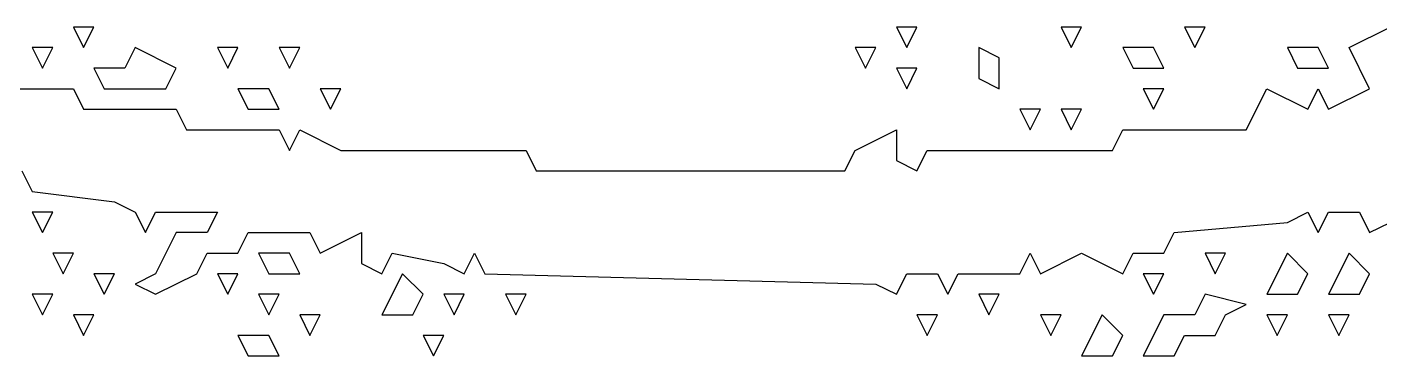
# Model space of a CAD drawing. Extents: x 2 to 124, y 0 to 170.
# Drawn here: x 62.18 to 72.77, y 5.15 to 7.73 of the extents above; entities that cross this region are included whole.
import ezdxf

# ---------------------------------------------------------------- set-up
doc = ezdxf.new("R2010")
doc.units = 0
doc.layers.add('Layer0', color=7, linetype='Continuous')

msp = doc.modelspace()

# ---------------------------------------------------------------- linework, layer by layer
at = {"layer": 'Layer0', "color": 5, "linetype": 'CONTINUOUS'}
for p, q in [((62.54261, 7.727273, 0.1), (62.62311, 7.566288, 0.1)), ((62.7036, 7.727273, 0.1), (62.54261, 7.727273, 0.1)), ((62.62311, 7.566288, 0.1), (62.7036, 7.727273, 0.1)), ((68.98201, 7.727273, 0.1), (69.0625, 7.566288, 0.1)), ((69.14299, 7.727273, 0.1), (68.98201, 7.727273, 0.1)), ((69.0625, 7.566288, 0.1), (69.14299, 7.727273, 0.1)), ((70.26989, 7.727273, 0.1), (70.35038, 7.566288, 0.1)), ((70.43087, 7.727273, 0.1), (70.26989, 7.727273, 0.1)), ((70.35038, 7.566288, 0.1), (70.43087, 7.727273, 0.1)), ((71.2358, 7.727273, 0.1), (71.31629, 7.566288, 0.1)), ((71.39678, 7.727273, 0.1), (71.2358, 7.727273, 0.1)), ((71.31629, 7.566288, 0.1), (71.39678, 7.727273, 0.1)), ((72.52367, 7.566288, 0.1), (72.84564, 7.727273, 0.1)), ((62.22064, 7.566288, 0.1), (62.30114, 7.405303, 0.1)), ((62.38163, 7.566288, 0.1), (62.22064, 7.566288, 0.1)), ((62.30114, 7.405303, 0.1), (62.38163, 7.566288, 0.1)), ((63.02557, 7.566288, 0.1), (62.94508, 7.405303, 0.1)), ((63.34754, 7.405303, 0.1), (63.02557, 7.566288, 0.1)), ((63.66951, 7.566288, 0.1), (63.75, 7.405303, 0.1)), ((63.83049, 7.566288, 0.1), (63.66951, 7.566288, 0.1)), ((63.75, 7.405303, 0.1), (63.83049, 7.566288, 0.1)), ((64.15246, 7.566288, 0.1), (64.23295, 7.405303, 0.1)), ((64.31345, 7.566288, 0.1), (64.15246, 7.566288, 0.1)), ((64.23295, 7.405303, 0.1), (64.31345, 7.566288, 0.1)), ((68.66004, 7.566288, 0.1), (68.74053, 7.405303, 0.1)), ((68.82102, 7.566288, 0.1), (68.66004, 7.566288, 0.1)), ((68.74053, 7.405303, 0.1), (68.82102, 7.566288, 0.1)), ((69.62595, 7.566288, 0.1), (69.62595, 7.324811, 0.1)), ((69.78693, 7.485795, 0.1), (69.62595, 7.566288, 0.1)), ((70.75284, 7.566288, 0.1), (70.83333, 7.405303, 0.1)), ((70.99432, 7.566288, 0.1), (70.75284, 7.566288, 0.1)), ((71.07481, 7.405303, 0.1), (70.99432, 7.566288, 0.1)), ((72.04072, 7.566288, 0.1), (72.12121, 7.405303, 0.1)), ((72.2822, 7.566288, 0.1), (72.04072, 7.566288, 0.1)), ((72.36269, 7.405303, 0.1), (72.2822, 7.566288, 0.1)), ((72.68466, 7.244318, 0.1), (72.52367, 7.566288, 0.1)), ((69.78693, 7.244318, 0.1), (69.78693, 7.485795, 0.1)), ((62.94508, 7.405303, 0.1), (62.7036, 7.405303, 0.1)), ((62.7036, 7.405303, 0.1), (62.78409, 7.244318, 0.1)), ((63.26705, 7.244318, 0.1), (63.34754, 7.405303, 0.1)), ((68.98201, 7.405303, 0.1), (69.0625, 7.244318, 0.1)), ((69.14299, 7.405303, 0.1), (68.98201, 7.405303, 0.1)), ((69.0625, 7.244318, 0.1), (69.14299, 7.405303, 0.1)), ((69.62595, 7.324811, 0.1), (69.78693, 7.244318, 0.1)), ((70.83333, 7.405303, 0.1), (71.07481, 7.405303, 0.1)), ((72.12121, 7.405303, 0.1), (72.36269, 7.405303, 0.1)), ((62.05966, 7.244318, 0.1), (62.54261, 7.244318, 0.1)), ((62.54261, 7.244318, 0.1), (62.62311, 7.083333, 0.1)), ((62.78409, 7.244318, 0.1), (63.26705, 7.244318, 0.1)), ((63.83049, 7.244318, 0.1), (63.91098, 7.083333, 0.1)), ((64.07197, 7.244318, 0.1), (63.83049, 7.244318, 0.1)), ((64.15246, 7.083333, 0.1), (64.07197, 7.244318, 0.1)), ((64.47443, 7.244318, 0.1), (64.55492, 7.083333, 0.1)), ((64.63542, 7.244318, 0.1), (64.47443, 7.244318, 0.1)), ((64.55492, 7.083333, 0.1), (64.63542, 7.244318, 0.1)), ((70.91383, 7.244318, 0.1), (70.99432, 7.083333, 0.1)), ((71.07481, 7.244318, 0.1), (70.91383, 7.244318, 0.1)), ((70.99432, 7.083333, 0.1), (71.07481, 7.244318, 0.1)), ((71.71875, 6.922348, 0.1), (71.87973, 7.244318, 0.1)), ((71.87973, 7.244318, 0.1), (72.2017, 7.083333, 0.1)), ((72.2017, 7.083333, 0.1), (72.2822, 7.244318, 0.1)), ((72.2822, 7.244318, 0.1), (72.36269, 7.083333, 0.1)), ((72.36269, 7.083333, 0.1), (72.68466, 7.244318, 0.1)), ((62.62311, 7.083333, 0.1), (63.34754, 7.083333, 0.1)), ((63.34754, 7.083333, 0.1), (63.42803, 6.922348, 0.1)), ((63.91098, 7.083333, 0.1), (64.15246, 7.083333, 0.1)), ((69.94792, 7.083333, 0.1), (70.02841, 6.922348, 0.1)), ((70.1089, 7.083333, 0.1), (69.94792, 7.083333, 0.1)), ((70.02841, 6.922348, 0.1), (70.1089, 7.083333, 0.1)), ((70.26989, 7.083333, 0.1), (70.35038, 6.922348, 0.1)), ((70.43087, 7.083333, 0.1), (70.26989, 7.083333, 0.1)), ((70.35038, 6.922348, 0.1), (70.43087, 7.083333, 0.1)), ((63.42803, 6.922348, 0.1), (64.15246, 6.922348, 0.1)), ((64.15246, 6.922348, 0.1), (64.23295, 6.761364, 0.1)), ((64.23295, 6.761364, 0.1), (64.31345, 6.922348, 0.1)), ((64.31345, 6.922348, 0.1), (64.63542, 6.761364, 0.1)), ((68.66004, 6.761364, 0.1), (68.98201, 6.922348, 0.1)), ((68.98201, 6.922348, 0.1), (68.98201, 6.680871, 0.1)), ((70.67235, 6.761364, 0.1), (70.75284, 6.922348, 0.1)), ((70.75284, 6.922348, 0.1), (71.71875, 6.922348, 0.1)), ((64.63542, 6.761364, 0.1), (66.08428, 6.761364, 0.1)), ((66.08428, 6.761364, 0.1), (66.16477, 6.600379, 0.1)), ((68.57955, 6.600379, 0.1), (68.66004, 6.761364, 0.1)), ((68.98201, 6.680871, 0.1), (69.14299, 6.600379, 0.1)), ((69.14299, 6.600379, 0.1), (69.22348, 6.761364, 0.1)), ((69.22348, 6.761364, 0.1), (70.67235, 6.761364, 0.1)), ((62.14015, 6.600379, 0.1), (62.22064, 6.439394, 0.1)), ((66.16477, 6.600379, 0.1), (68.57955, 6.600379, 0.1)), ((62.22064, 6.439394, 0.1), (62.86458, 6.358902, 0.1)), ((62.86458, 6.358902, 0.1), (63.02557, 6.278409, 0.1)), ((62.22064, 6.278409, 0.1), (62.30114, 6.117424, 0.1)), ((62.38163, 6.278409, 0.1), (62.22064, 6.278409, 0.1)), ((62.30114, 6.117424, 0.1), (62.38163, 6.278409, 0.1)), ((63.02557, 6.278409, 0.1), (63.10606, 6.117424, 0.1)), ((63.10606, 6.117424, 0.1), (63.18655, 6.278409, 0.1)), ((63.18655, 6.278409, 0.1), (63.66951, 6.278409, 0.1)), ((63.66951, 6.278409, 0.1), (63.58902, 6.117424, 0.1)), ((72.04072, 6.197917, 0.1), (72.2017, 6.278409, 0.1)), ((72.2017, 6.278409, 0.1), (72.2822, 6.117424, 0.1)), ((72.2822, 6.117424, 0.1), (72.36269, 6.278409, 0.1)), ((72.36269, 6.278409, 0.1), (72.60417, 6.278409, 0.1)), ((72.60417, 6.278409, 0.1), (72.68466, 6.117424, 0.1)), ((71.1553, 6.117424, 0.1), (72.04072, 6.197917, 0.1)), ((72.68466, 6.117424, 0.1), (72.84564, 6.197917, 0.1)), ((63.34754, 6.117424, 0.1), (63.18655, 5.795455, 0.1)), ((63.58902, 6.117424, 0.1), (63.34754, 6.117424, 0.1)), ((63.83049, 5.956439, 0.1), (63.91098, 6.117424, 0.1)), ((63.91098, 6.117424, 0.1), (64.39394, 6.117424, 0.1)), ((64.39394, 6.117424, 0.1), (64.47443, 5.956439, 0.1)), ((64.47443, 5.956439, 0.1), (64.7964, 6.117424, 0.1)), ((64.7964, 6.117424, 0.1), (64.7964, 5.875947, 0.1)), ((71.07481, 5.956439, 0.1), (71.1553, 6.117424, 0.1)), ((62.38163, 5.956439, 0.1), (62.46212, 5.795455, 0.1)), ((62.54261, 5.956439, 0.1), (62.38163, 5.956439, 0.1)), ((62.46212, 5.795455, 0.1), (62.54261, 5.956439, 0.1)), ((63.50852, 5.795455, 0.1), (63.58902, 5.956439, 0.1)), ((63.58902, 5.956439, 0.1), (63.83049, 5.956439, 0.1)), ((63.99148, 5.956439, 0.1), (64.07197, 5.795455, 0.1)), ((64.23295, 5.956439, 0.1), (63.99148, 5.956439, 0.1)), ((64.31345, 5.795455, 0.1), (64.23295, 5.956439, 0.1)), ((64.95739, 5.795455, 0.1), (65.03788, 5.956439, 0.1)), ((65.03788, 5.956439, 0.1), (65.44034, 5.875947, 0.1)), ((65.60133, 5.795455, 0.1), (65.68182, 5.956439, 0.1)), ((65.68182, 5.956439, 0.1), (65.76231, 5.795455, 0.1)), ((69.94792, 5.795455, 0.1), (70.02841, 5.956439, 0.1)), ((70.02841, 5.956439, 0.1), (70.1089, 5.795455, 0.1)), ((70.1089, 5.795455, 0.1), (70.43087, 5.956439, 0.1)), ((70.43087, 5.956439, 0.1), (70.75284, 5.795455, 0.1)), ((70.75284, 5.795455, 0.1), (70.83333, 5.956439, 0.1)), ((70.83333, 5.956439, 0.1), (71.07481, 5.956439, 0.1)), ((71.39678, 5.956439, 0.1), (71.47727, 5.795455, 0.1)), ((71.55777, 5.956439, 0.1), (71.39678, 5.956439, 0.1)), ((71.47727, 5.795455, 0.1), (71.55777, 5.956439, 0.1)), ((72.04072, 5.956439, 0.1), (71.87973, 5.63447, 0.1)), ((72.2017, 5.795455, 0.1), (72.04072, 5.956439, 0.1)), ((72.52367, 5.956439, 0.1), (72.36269, 5.63447, 0.1)), ((72.68466, 5.795455, 0.1), (72.52367, 5.956439, 0.1)), ((64.7964, 5.875947, 0.1), (64.95739, 5.795455, 0.1)), ((65.44034, 5.875947, 0.1), (65.60133, 5.795455, 0.1)), ((62.7036, 5.795455, 0.1), (62.78409, 5.63447, 0.1)), ((62.86458, 5.795455, 0.1), (62.7036, 5.795455, 0.1)), ((62.78409, 5.63447, 0.1), (62.86458, 5.795455, 0.1)), ((63.18655, 5.795455, 0.1), (63.02557, 5.714962, 0.1)), ((63.18655, 5.63447, 0.1), (63.50852, 5.795455, 0.1)), ((63.66951, 5.795455, 0.1), (63.75, 5.63447, 0.1)), ((63.83049, 5.795455, 0.1), (63.66951, 5.795455, 0.1)), ((63.75, 5.63447, 0.1), (63.83049, 5.795455, 0.1)), ((64.07197, 5.795455, 0.1), (64.31345, 5.795455, 0.1)), ((65.11837, 5.795455, 0.1), (64.95739, 5.473485, 0.1)), ((65.27936, 5.63447, 0.1), (65.11837, 5.795455, 0.1)), ((65.76231, 5.795455, 0.1), (68.82102, 5.714962, 0.1)), ((68.98201, 5.63447, 0.1), (69.0625, 5.795455, 0.1)), ((69.0625, 5.795455, 0.1), (69.30398, 5.795455, 0.1)), ((69.30398, 5.795455, 0.1), (69.38447, 5.63447, 0.1)), ((69.38447, 5.63447, 0.1), (69.46496, 5.795455, 0.1)), ((69.46496, 5.795455, 0.1), (69.94792, 5.795455, 0.1)), ((70.91383, 5.795455, 0.1), (70.99432, 5.63447, 0.1)), ((71.07481, 5.795455, 0.1), (70.91383, 5.795455, 0.1)), ((70.99432, 5.63447, 0.1), (71.07481, 5.795455, 0.1)), ((72.12121, 5.63447, 0.1), (72.2017, 5.795455, 0.1)), ((72.60417, 5.63447, 0.1), (72.68466, 5.795455, 0.1)), ((62.22064, 5.63447, 0.1), (62.30114, 5.473485, 0.1)), ((62.38163, 5.63447, 0.1), (62.22064, 5.63447, 0.1)), ((62.30114, 5.473485, 0.1), (62.38163, 5.63447, 0.1)), ((63.02557, 5.714962, 0.1), (63.18655, 5.63447, 0.1)), ((63.99148, 5.63447, 0.1), (64.07197, 5.473485, 0.1)), ((64.15246, 5.63447, 0.1), (63.99148, 5.63447, 0.1)), ((64.07197, 5.473485, 0.1), (64.15246, 5.63447, 0.1)), ((65.19886, 5.473485, 0.1), (65.27936, 5.63447, 0.1)), ((65.44034, 5.63447, 0.1), (65.52083, 5.473485, 0.1)), ((65.60133, 5.63447, 0.1), (65.44034, 5.63447, 0.1)), ((65.52083, 5.473485, 0.1), (65.60133, 5.63447, 0.1)), ((65.9233, 5.63447, 0.1), (66.00379, 5.473485, 0.1)), ((66.08428, 5.63447, 0.1), (65.9233, 5.63447, 0.1)), ((66.00379, 5.473485, 0.1), (66.08428, 5.63447, 0.1)), ((68.82102, 5.714962, 0.1), (68.98201, 5.63447, 0.1)), ((69.62595, 5.63447, 0.1), (69.70644, 5.473485, 0.1)), ((69.78693, 5.63447, 0.1), (69.62595, 5.63447, 0.1)), ((69.70644, 5.473485, 0.1), (69.78693, 5.63447, 0.1)), ((71.39678, 5.63447, 0.1), (71.31629, 5.473485, 0.1)), ((71.71875, 5.553977, 0.1), (71.39678, 5.63447, 0.1)), ((71.87973, 5.63447, 0.1), (72.12121, 5.63447, 0.1)), ((72.36269, 5.63447, 0.1), (72.60417, 5.63447, 0.1)), ((71.55777, 5.473485, 0.1), (71.71875, 5.553977, 0.1)), ((62.54261, 5.473485, 0.1), (62.62311, 5.3125, 0.1)), ((62.7036, 5.473485, 0.1), (62.54261, 5.473485, 0.1)), ((62.62311, 5.3125, 0.1), (62.7036, 5.473485, 0.1)), ((64.31345, 5.473485, 0.1), (64.39394, 5.3125, 0.1)), ((64.47443, 5.473485, 0.1), (64.31345, 5.473485, 0.1)), ((64.39394, 5.3125, 0.1), (64.47443, 5.473485, 0.1)), ((64.95739, 5.473485, 0.1), (65.19886, 5.473485, 0.1)), ((69.14299, 5.473485, 0.1), (69.22348, 5.3125, 0.1)), ((69.30398, 5.473485, 0.1), (69.14299, 5.473485, 0.1)), ((69.22348, 5.3125, 0.1), (69.30398, 5.473485, 0.1)), ((70.1089, 5.473485, 0.1), (70.18939, 5.3125, 0.1)), ((70.26989, 5.473485, 0.1), (70.1089, 5.473485, 0.1)), ((70.18939, 5.3125, 0.1), (70.26989, 5.473485, 0.1)), ((70.59186, 5.473485, 0.1), (70.43087, 5.151515, 0.1)), ((70.75284, 5.3125, 0.1), (70.59186, 5.473485, 0.1)), ((71.07481, 5.473485, 0.1), (70.91383, 5.151515, 0.1)), ((71.31629, 5.473485, 0.1), (71.07481, 5.473485, 0.1)), ((71.47727, 5.3125, 0.1), (71.55777, 5.473485, 0.1)), ((71.87973, 5.473485, 0.1), (71.96023, 5.3125, 0.1)), ((72.04072, 5.473485, 0.1), (71.87973, 5.473485, 0.1)), ((71.96023, 5.3125, 0.1), (72.04072, 5.473485, 0.1)), ((72.36269, 5.473485, 0.1), (72.44318, 5.3125, 0.1)), ((72.52367, 5.473485, 0.1), (72.36269, 5.473485, 0.1)), ((72.44318, 5.3125, 0.1), (72.52367, 5.473485, 0.1)), ((63.83049, 5.3125, 0.1), (63.91098, 5.151515, 0.1)), ((64.07197, 5.3125, 0.1), (63.83049, 5.3125, 0.1)), ((64.15246, 5.151515, 0.1), (64.07197, 5.3125, 0.1)), ((65.27936, 5.3125, 0.1), (65.35985, 5.151515, 0.1)), ((65.44034, 5.3125, 0.1), (65.27936, 5.3125, 0.1)), ((65.35985, 5.151515, 0.1), (65.44034, 5.3125, 0.1)), ((70.67235, 5.151515, 0.1), (70.75284, 5.3125, 0.1)), ((71.1553, 5.151515, 0.1), (71.2358, 5.3125, 0.1)), ((71.2358, 5.3125, 0.1), (71.47727, 5.3125, 0.1)), ((63.91098, 5.151515, 0.1), (64.15246, 5.151515, 0.1)), ((70.43087, 5.151515, 0.1), (70.67235, 5.151515, 0.1)), ((70.91383, 5.151515, 0.1), (71.1553, 5.151515, 0.1))]:
    msp.add_line(p, q, dxfattribs=at)

doc.saveas('drawing.dxf')
